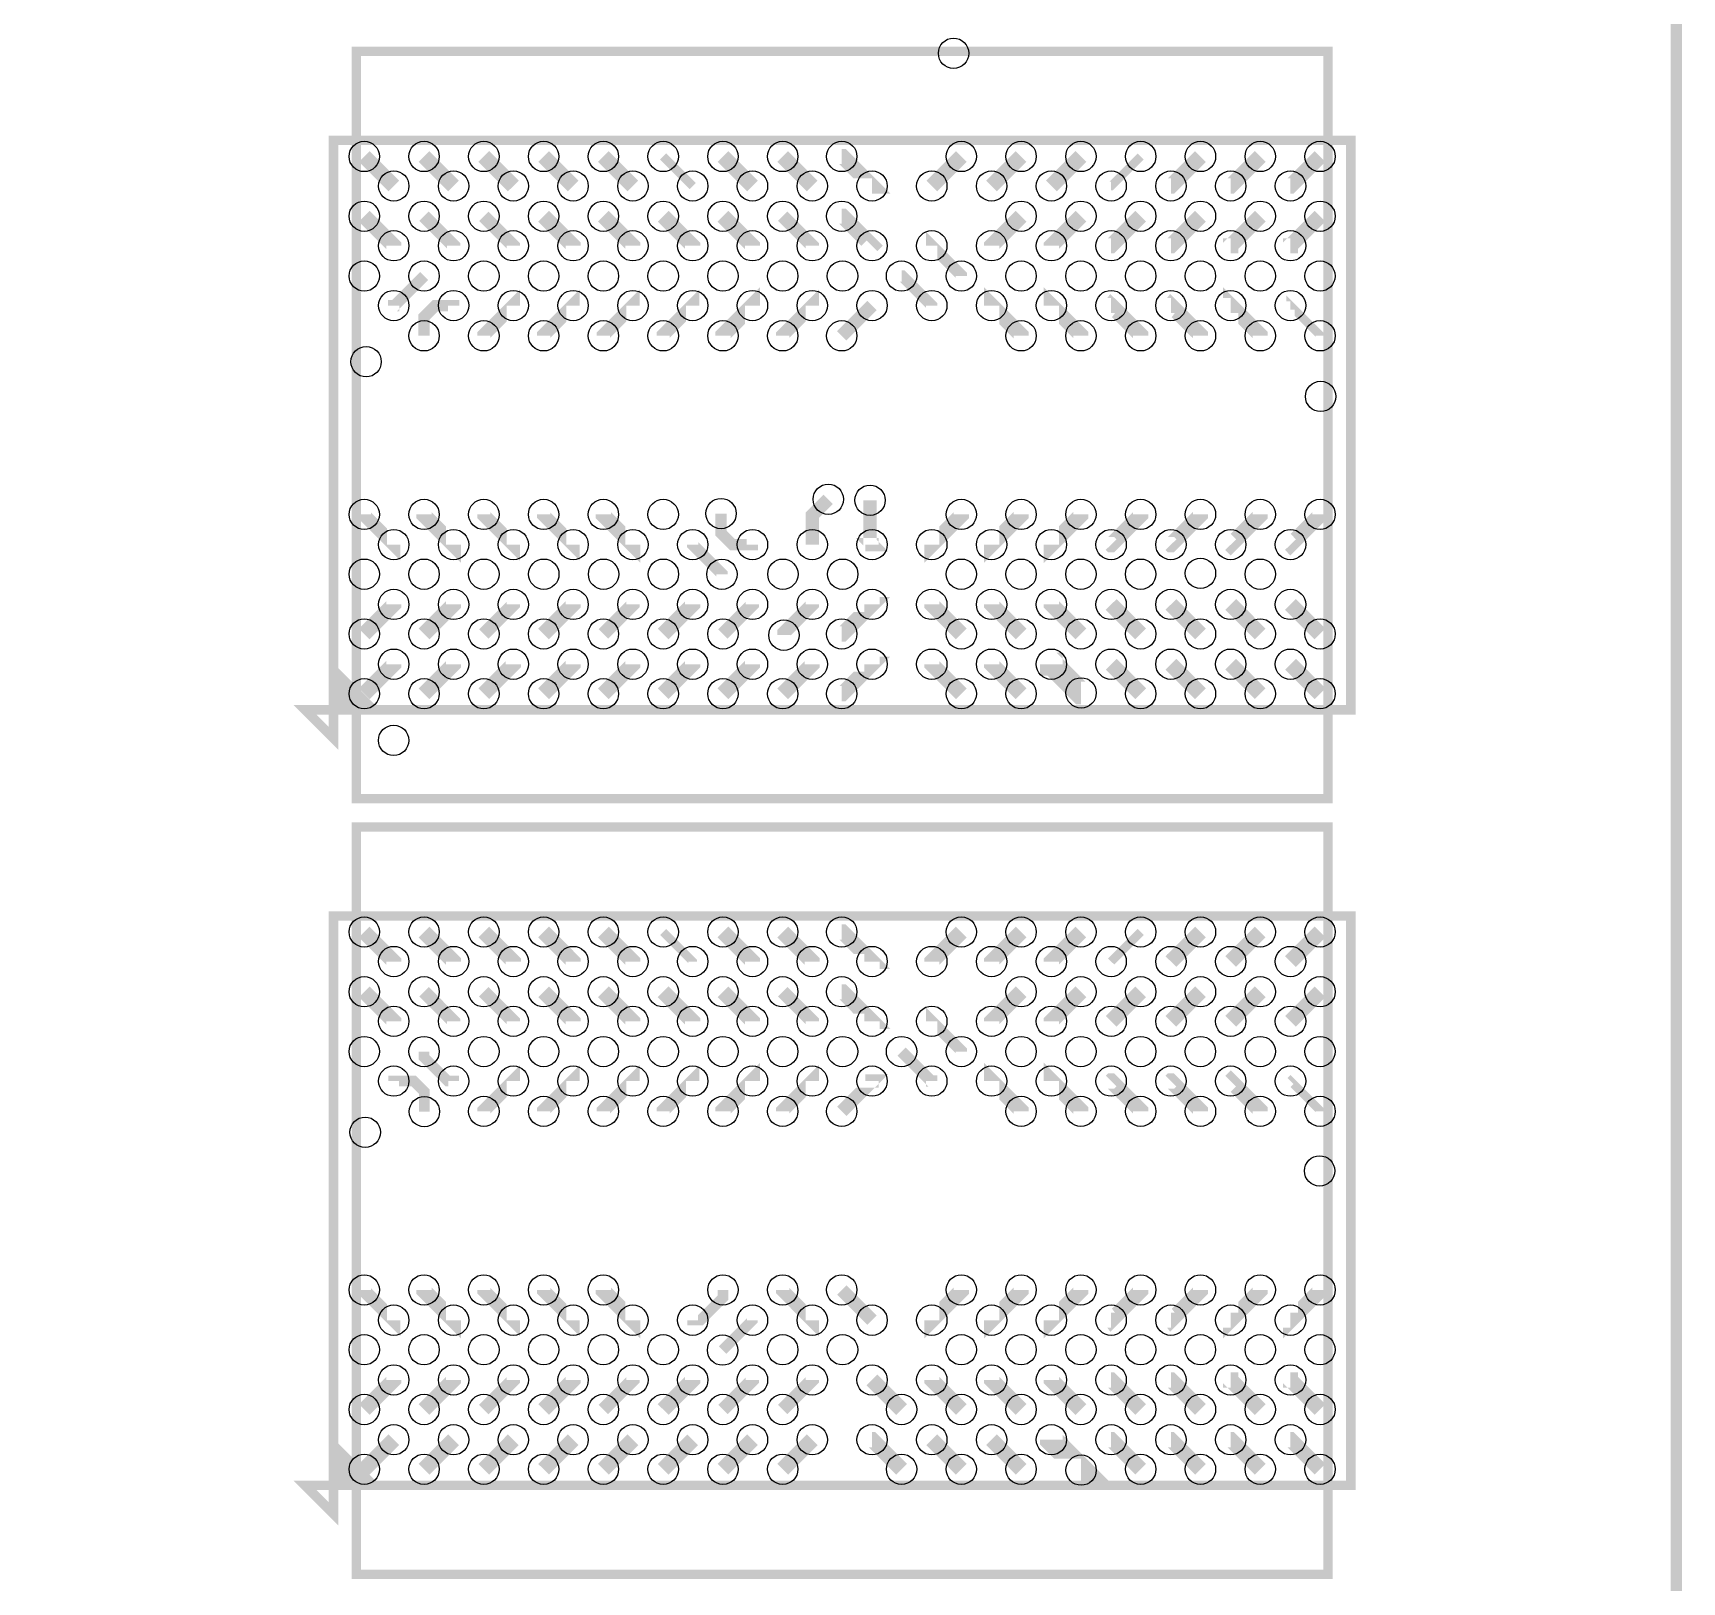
# Model space of a CAD drawing. Extents: x -17 to 168, y 0 to 127.
# Drawn here: x 93.23 to 115.3, y 47.98 to 68.71 of the extents above; entities that cross this region are included whole.
import ezdxf

# ---------------------------------------------------------------- set-up
doc = ezdxf.new("R2010")
doc.units = 0
doc.header["$MEASUREMENT"] = 0
for name, color, linetype in [('ET_TOP', 123, 'CONTINUOUS'), ('PG_SILKSCREEN_TOP', 123, 'CONTINUOUS'), ('PIN_TOP', 4, 'CONTINUOUS'), ('VC_TOP', 131, 'CONTINUOUS')]:
    doc.layers.add(name, color=color, linetype=linetype)

msp = doc.modelspace()

# ---------------------------------------------------------------- linework, layer by layer
at = {"layer": 'ET_TOP'}
for points, const_width in [([(98.058707, 66.665602), (97.663787, 67.060801)], 0.2032), ([(98.858807, 66.665602), (98.463887, 67.060801)], 0.2032), ([(99.658703, 66.665602), (99.263708, 67.060801)], 0.2032), ([(100.458803, 66.665602), (100.063808, 67.060801)], 0.2032), ([(101.258599, 66.665602), (100.863705, 67.060801)], 0.2032), ([(102.058699, 66.665602), (101.663805, 67.060801)], 0.1143), ([(102.858799, 66.665602), (102.463905, 67.060801)], 0.2032), ([(103.658695, 66.665602), (103.2637, 67.060801)], 0.2032), ([(104.458694, 66.665602), (104.458795, 66.665602), (104.0638, 67.060801), (104.053894, 67.060801)], 0.2032), ([(105.258591, 66.665602), (105.653789, 67.060801)], 0.2032), ([(106.058691, 66.665602), (106.453889, 67.060801)], 0.2032), ([(106.858791, 66.665602), (107.253989, 67.060801)], 0.2032), ([(107.658586, 66.665602), (107.658687, 66.665602), (108.053911, 67.060801)], 0.1143), ([(108.458686, 66.665602), (108.458787, 66.665602), (108.854011, 67.060801)], 0.2032), ([(109.258583, 66.665602), (109.258608, 66.665602), (109.653807, 67.060801)], 0.2032), ([(110.058683, 66.665602), (110.058708, 66.665602), (110.453907, 67.060801)], 0.2032), ([(98.058707, 65.865705), (98.058707, 65.865807), (97.663787, 66.261005)], 0.2032), ([(98.858807, 65.865705), (98.858807, 65.865807), (98.463887, 66.261005)], 0.1778), ([(99.658703, 65.865705), (99.658703, 65.865807), (99.263708, 66.261005)], 0.1778), ([(100.458803, 65.865705), (100.458803, 65.865807), (100.063808, 66.261005)], 0.2032), ([(101.258599, 65.865705), (101.258599, 65.865807), (100.863705, 66.261005)], 0.2032), ([(102.058699, 65.865705), (102.058699, 65.865807), (101.663805, 66.261005)], 0.2032), ([(102.858799, 65.865705), (102.858799, 65.865807), (102.463905, 66.261005)], 0.2032), ([(103.658695, 65.865705), (103.658695, 65.865807), (103.2637, 66.261005)], 0.1778), ([(104.458694, 65.865705), (104.458795, 65.865807), (104.0638, 66.261005), (104.053894, 66.261005)], 0.2032), ([(106.058691, 65.865705), (106.058691, 65.865807), (106.453889, 66.261005)], 0.2032), ([(106.858791, 65.865705), (106.858791, 65.865807), (107.253989, 66.261005)], 0.2032), ([(107.658586, 65.865705), (107.658611, 65.865705), (108.053911, 66.261005)], 0.2032), ([(108.458686, 65.865705), (108.458711, 65.865705), (108.854011, 66.261005)], 0.2032), ([(109.258583, 65.865705), (109.258608, 65.865705), (109.258608, 65.865807), (109.653807, 66.261005)], 0.2032), ([(110.058683, 65.865705), (110.058708, 65.865705), (110.058708, 65.865807), (110.453907, 66.261005)], 0.2032), ([(105.258591, 65.865705), (105.258591, 65.865807), (105.653789, 65.470811), (105.653789, 65.460905)], 0.1524), ([(98.058707, 65.065605), (98.058707, 65.065707), (98.068613, 65.065707), (98.463887, 65.460905)], 0.1524), ([(105.258591, 65.065605), (105.258591, 65.065707), (104.863595, 65.460905), (104.853689, 65.460905)], 0.1524), ([(98.858807, 65.065605), (98.858807, 65.065707), (98.616491, 65.065707), (98.463887, 64.913002), (98.463887, 64.660805)], 0.1524), ([(99.658703, 65.065605), (99.658703, 65.065707), (99.263708, 64.670711), (99.263708, 64.660805)], 0.1778), ([(100.458803, 65.065605), (100.458803, 65.065707), (100.063808, 64.670711), (100.063808, 64.660805)], 0.1778), ([(101.258599, 65.065605), (101.258599, 65.065707), (100.863705, 64.670711), (100.863705, 64.660805)], 0.1778), ([(102.058699, 65.065605), (102.058699, 65.065707), (101.663805, 64.670711), (101.663805, 64.660805)], 0.1778), ([(102.858799, 65.065605), (102.858799, 65.065707), (102.463905, 64.670711), (102.463905, 64.660805)], 0.2032), ([(103.658695, 65.065605), (103.658695, 65.065707), (103.2637, 64.670711), (103.2637, 64.660805)], 0.1778), ([(104.458694, 65.065605), (104.053894, 64.660805)], 0.1778), ([(106.058691, 65.065605), (106.058691, 65.065707), (106.453889, 64.670711), (106.453889, 64.660805)], 0.2032), ([(106.858791, 65.065605), (106.858791, 65.065707), (107.253989, 64.670711), (107.253989, 64.660805)], 0.2032), ([(107.658586, 65.065605), (107.658611, 65.065605), (107.658687, 65.065707), (108.053911, 64.670711), (108.053911, 64.660805)], 0.2032), ([(108.458686, 65.065605), (108.458711, 65.065605), (108.458787, 65.065707), (108.854011, 64.670711), (108.854011, 64.660805)], 0.2032), ([(109.258583, 65.065605), (109.258608, 65.065605), (109.258608, 65.065707), (109.653807, 64.670711), (109.653807, 64.660805)], 0.2032), ([(110.058683, 65.065605), (110.058708, 65.065605), (110.058708, 65.065707), (110.453907, 64.670711), (110.453907, 64.660805)], 0.1143), ([(103.658695, 61.865815), (103.658695, 62.257889), (103.8733, 62.472595)], 0.1778), ([(104.458694, 61.865815), (104.458694, 61.865789), (104.458795, 61.865789), (104.4321, 61.892409), (104.4321, 62.459895)], 0.1778), ([(98.058707, 61.865815), (98.058707, 61.865789), (97.663787, 62.260988), (97.663787, 62.270589)], 0.1778), ([(98.858807, 61.865815), (98.858807, 61.865789), (98.463887, 62.260988), (98.463887, 62.270589)], 0.2032), ([(99.658703, 61.865815), (99.658703, 61.865789), (99.263708, 62.260988), (99.263708, 62.270589)], 0.1778), ([(100.458803, 61.865815), (100.458803, 61.865789), (100.063808, 62.260988), (100.063808, 62.270589)], 0.1778), ([(101.258599, 61.865815), (101.258599, 61.865789), (100.863705, 62.260988), (100.863705, 62.270589)], 0.2032), ([(102.858799, 61.865815), (102.858799, 61.865789), (102.5906, 61.865789), (102.4382, 62.018189), (102.4382, 62.282095)], 0.1524), ([(105.258591, 61.865815), (105.258591, 61.865789), (105.653789, 62.260988), (105.653789, 62.270589)], 0.2032), ([(106.058691, 61.865815), (106.058691, 61.865789), (106.453889, 62.260988), (106.453889, 62.270589)], 0.2032), ([(106.858791, 61.865815), (106.858791, 61.865789), (107.253989, 62.260988), (107.253989, 62.270589)], 0.2032), ([(107.658586, 61.865815), (107.658611, 61.865789), (107.658687, 61.865789), (108.053911, 62.260988), (108.053911, 62.270589)], 0.2032), ([(108.458686, 61.865815), (108.458711, 61.865789), (108.458787, 61.865789), (108.854011, 62.260988), (108.854011, 62.270589)], 0.2032), ([(109.258583, 61.865815), (109.258608, 61.865789), (109.653807, 62.260988), (109.653807, 62.270589)], 0.2032), ([(110.058683, 61.865815), (110.058708, 61.865789), (110.453907, 62.260988), (110.453907, 62.270589)], 0.2032), ([(102.058699, 61.865815), (102.058699, 61.865789), (102.4509, 61.473588), (102.4509, 61.469295)], 0.1524), ([(98.058707, 61.065715), (98.058707, 61.065689), (97.663787, 60.670389)], 0.2032), ([(98.858807, 61.065715), (98.858807, 61.065689), (98.463887, 60.670389)], 0.2032), ([(99.658703, 61.065715), (99.658703, 61.065689), (99.263708, 60.670389)], 0.1778), ([(100.458803, 61.065715), (100.458803, 61.065689), (100.063808, 60.670389)], 0.2032), ([(101.258599, 61.065715), (101.258599, 61.065689), (100.863705, 60.670389)], 0.1778), ([(102.058699, 61.065715), (102.058699, 61.065689), (101.663805, 60.670389)], 0.2032), ([(102.858799, 61.065715), (102.858799, 61.065689), (102.463905, 60.670389)], 0.1778), ([(103.658695, 61.065715), (103.658695, 61.065689), (103.279702, 60.686391), (103.279702, 60.654413)], 0.1778), ([(104.458694, 61.065715), (104.458694, 61.065689), (104.458795, 61.065689), (104.0638, 60.670389), (104.053894, 60.670389)], 0.2032), ([(105.258591, 61.065715), (105.258591, 61.065689), (105.653789, 60.670389)], 0.2032), ([(106.058691, 61.065715), (106.058691, 61.065689), (106.453889, 60.670389)], 0.2032), ([(106.858791, 61.065715), (106.858791, 61.065689), (107.253989, 60.670389)], 0.2032), ([(107.658586, 61.065715), (107.658611, 61.065689), (107.658687, 61.065689), (108.053911, 60.670389)], 0.2032), ([(108.458686, 61.065715), (108.458711, 61.065689), (108.458787, 61.065689), (108.854011, 60.670389)], 0.2032), ([(109.258583, 61.065715), (109.653807, 60.670389)], 0.2032), ([(110.058683, 61.065715), (110.453907, 60.670389)], 0.2032), ([(98.058707, 60.265818), (98.058707, 60.265793), (97.663787, 59.870594)], 0.2032), ([(98.858807, 60.265818), (98.858807, 60.265793), (98.463887, 59.870594)], 0.2032), ([(99.658703, 60.265818), (99.658703, 60.265793), (99.263708, 59.870594)], 0.2032), ([(100.458803, 60.265818), (100.458803, 60.265793), (100.063808, 59.870594)], 0.2032), ([(101.258599, 60.265818), (101.258599, 60.265793), (100.863705, 59.870594)], 0.2032), ([(102.058699, 60.265818), (102.058699, 60.265793), (101.663805, 59.870594)], 0.2032), ([(102.858799, 60.265818), (102.858799, 60.265793), (102.463905, 59.870594)], 0.2032), ([(103.658695, 60.265818), (103.658695, 60.265793), (103.2637, 59.870594)], 0.2032), ([(104.458694, 60.265818), (104.458694, 60.265793), (104.458795, 60.265793), (104.0638, 59.870594), (104.053894, 59.870594)], 0.2032), ([(105.258591, 60.265818), (105.258591, 60.265793), (105.653789, 59.870594)], 0.2032), ([(106.058691, 60.265818), (106.058691, 60.265793), (106.453889, 59.870594)], 0.2032), ([(107.256605, 59.881795), (107.2515, 59.881795), (106.867503, 60.265793), (106.858791, 60.265793), (106.858791, 60.265818)], 0.3048), ([(107.658586, 60.265818), (107.658611, 60.265793), (107.658687, 60.265793), (108.053911, 59.870594)], 0.2032), ([(108.458686, 60.265818), (108.458711, 60.265793), (108.458787, 60.265793), (108.854011, 59.870594)], 0.2032), ([(109.258583, 60.265818), (109.653807, 59.870594)], 0.2032), ([(110.058683, 60.265818), (110.453907, 59.870594)], 0.2032), ([(98.058707, 56.286679), (98.058707, 56.286705), (97.663787, 56.681903)], 0.2032), ([(98.858807, 56.286679), (98.858807, 56.286705), (98.463887, 56.681903)], 0.2032), ([(99.658703, 56.286679), (99.658703, 56.286705), (99.263708, 56.681903)], 0.2032), ([(100.458803, 56.286679), (100.458803, 56.286705), (100.063808, 56.681903)], 0.2032), ([(101.258599, 56.286679), (101.258599, 56.286705), (100.863705, 56.681903)], 0.2032), ([(102.058699, 56.286679), (102.058699, 56.286705), (101.663805, 56.681903)], 0.1143), ([(102.858799, 56.286679), (102.858799, 56.286705), (102.463905, 56.681903)], 0.2032), ([(103.658695, 56.286679), (103.658695, 56.286705), (103.2637, 56.681903)], 0.2032), ([(104.458694, 56.286679), (104.458694, 56.286705), (104.458795, 56.286705), (104.0638, 56.681903), (104.053894, 56.681903)], 0.2032), ([(105.258591, 56.286679), (105.258591, 56.286705), (105.653789, 56.681903)], 0.2032), ([(106.058691, 56.286679), (106.058691, 56.286705), (106.453889, 56.681903)], 0.2032), ([(106.858791, 56.286679), (106.858791, 56.286705), (107.253989, 56.681903)], 0.2032), ([(107.658586, 56.286679), (107.658611, 56.286705), (107.658687, 56.286705), (108.053911, 56.681903)], 0.1143), ([(108.458686, 56.286679), (108.458711, 56.286705), (108.458787, 56.286705), (108.854011, 56.681903)], 0.2032), ([(109.258583, 56.286679), (109.653807, 56.681903)], 0.2032), ([(110.058683, 56.286679), (110.453907, 56.681903)], 0.2032), ([(98.058707, 55.486783), (98.058707, 55.486808), (97.663787, 55.882007)], 0.2032), ([(98.858807, 55.486783), (98.858807, 55.486808), (98.463887, 55.882007)], 0.1778), ([(99.658703, 55.486783), (99.658703, 55.486808), (99.263708, 55.882007)], 0.1778), ([(100.458803, 55.486783), (100.458803, 55.486808), (100.063808, 55.882007)], 0.2032), ([(101.258599, 55.486783), (101.258599, 55.486808), (100.863705, 55.882007)], 0.2032), ([(102.058699, 55.486783), (102.058699, 55.486808), (101.663805, 55.882007)], 0.2032), ([(102.858799, 55.486783), (102.858799, 55.486808), (102.463905, 55.882007)], 0.2032), ([(103.658695, 55.486783), (103.658695, 55.486808), (103.2637, 55.882007)], 0.1778), ([(104.458694, 55.486783), (104.458694, 55.486808), (104.458795, 55.486808), (104.0638, 55.882007), (104.053894, 55.882007)], 0.2032), ([(106.058691, 55.486783), (106.058691, 55.486808), (106.453889, 55.882007)], 0.2032), ([(106.858791, 55.486783), (106.858791, 55.486808), (107.253989, 55.882007)], 0.2032), ([(107.658586, 55.486783), (107.658611, 55.486808), (107.658687, 55.486808), (108.053911, 55.882007)], 0.2032), ([(108.458686, 55.486783), (108.458711, 55.486808), (108.458787, 55.486808), (108.854011, 55.882007)], 0.2032), ([(109.258583, 55.486783), (109.653807, 55.882007)], 0.2032), ([(110.058683, 55.486783), (110.453907, 55.882007)], 0.2032), ([(105.258591, 55.486783), (105.258591, 55.486808), (105.653789, 55.091813), (105.653789, 55.081907)], 0.1524), ([(98.858807, 54.686683), (98.858807, 54.686708), (98.781387, 54.686708), (98.463887, 55.004208), (98.463887, 55.081907)], 0.142189), ([(105.258591, 54.686683), (105.258591, 54.686708), (105.248989, 54.686708), (104.853689, 55.081907)], 0.1524), ([(98.058707, 54.686683), (98.058707, 54.686708), (98.325711, 54.686708), (98.467901, 54.544493), (98.467901, 54.277793)], 0.142189), ([(99.658703, 54.686683), (99.658703, 54.686708), (99.263708, 54.291713), (99.263708, 54.281807)], 0.1778), ([(100.458803, 54.686683), (100.458803, 54.686708), (100.063808, 54.291713), (100.063808, 54.281807)], 0.1778), ([(101.258599, 54.686683), (101.258599, 54.686708), (100.863705, 54.291713), (100.863705, 54.281807)], 0.1778), ([(102.058699, 54.686683), (102.058699, 54.686708), (101.663805, 54.291713), (101.663805, 54.281807)], 0.1778), ([(102.858799, 54.686683), (102.858799, 54.686708), (102.463905, 54.291713), (102.463905, 54.281807)], 0.2032), ([(103.658695, 54.686683), (103.658695, 54.686708), (103.2637, 54.291713), (103.2637, 54.281807)], 0.1778), ([(104.458694, 54.686683), (104.458694, 54.686708), (104.458795, 54.686708), (104.053894, 54.281807)], 0.1778), ([(106.058691, 54.686683), (106.058691, 54.686708), (106.453889, 54.291713), (106.453889, 54.281807)], 0.2032), ([(106.858791, 54.686683), (106.858791, 54.686708), (107.253989, 54.291713), (107.253989, 54.281807)], 0.2032), ([(107.658586, 54.686683), (107.658611, 54.686708), (107.658687, 54.686708), (108.053911, 54.291713), (108.053911, 54.281807)], 0.2032), ([(108.458686, 54.686683), (108.458711, 54.686708), (108.458787, 54.686708), (108.854011, 54.291713), (108.854011, 54.281807)], 0.2032), ([(109.258583, 54.686683), (109.258608, 54.686708), (109.653807, 54.291713), (109.653807, 54.281807)], 0.2032), ([(110.058683, 54.686683), (110.058708, 54.686708), (110.453907, 54.291713), (110.453907, 54.281807)], 0.1143), ([(98.058707, 51.486892), (98.058707, 51.486791), (97.663787, 51.881989), (97.663787, 51.891692)], 0.1778), ([(98.858807, 51.486892), (98.858807, 51.486791), (98.463887, 51.881989), (98.463887, 51.891692)], 0.2032), ([(99.658703, 51.486892), (99.658703, 51.486791), (99.263708, 51.881989), (99.263708, 51.891692)], 0.1778), ([(100.458803, 51.486892), (100.458803, 51.486791), (100.063808, 51.881989), (100.063808, 51.891692)], 0.1778), ([(101.258599, 51.486892), (101.258599, 51.486791), (100.863705, 51.881989), (100.863705, 51.891692)], 0.2032), ([(102.058699, 51.486892), (102.058699, 51.486791), (102.163905, 51.486791), (102.4636, 51.786511), (102.4636, 51.891692)], 0.142189), ([(103.658695, 51.486892), (103.658695, 51.486791), (103.2637, 51.881989), (103.2637, 51.891692)], 0.1778), ([(104.458694, 51.486892), (104.053894, 51.891692)], 0.1778), ([(105.258591, 51.486892), (105.258591, 51.486791), (105.653789, 51.881989), (105.653789, 51.891692)], 0.2032), ([(106.058691, 51.486892), (106.058691, 51.486791), (106.453889, 51.881989), (106.453889, 51.891692)], 0.2032), ([(106.858791, 51.486892), (106.858791, 51.486791), (107.253989, 51.881989), (107.253989, 51.891692)], 0.2032), ([(107.658586, 51.486892), (107.658611, 51.486892), (107.658687, 51.486791), (108.053911, 51.881989), (108.053911, 51.891692)], 0.2032), ([(108.458686, 51.486892), (108.458711, 51.486892), (108.458787, 51.486791), (108.854011, 51.881989), (108.854011, 51.891692)], 0.2032), ([(109.258583, 51.486892), (109.258608, 51.486892), (109.258608, 51.486791), (109.653807, 51.881989), (109.653807, 51.891692)], 0.2032), ([(110.058683, 51.486892), (110.058708, 51.486892), (110.058708, 51.486791), (110.453907, 51.881989), (110.453907, 51.891692)], 0.2032), ([(102.858799, 51.486892), (102.858799, 51.486791), (102.458495, 51.086512)], 0.142189), ([(98.058707, 50.686792), (98.058707, 50.686691), (97.663787, 50.291492)], 0.2032), ([(98.858807, 50.686792), (98.858807, 50.686691), (98.463887, 50.291492)], 0.2032), ([(99.658703, 50.686792), (99.658703, 50.686691), (99.263708, 50.291492)], 0.1778), ([(100.458803, 50.686792), (100.458803, 50.686691), (100.063808, 50.291492)], 0.2032), ([(101.258599, 50.686792), (101.258599, 50.686691), (100.863705, 50.291492)], 0.1778), ([(102.058699, 50.686792), (102.058699, 50.686691), (101.663805, 50.291492)], 0.2032), ([(102.858799, 50.686792), (102.858799, 50.686691), (102.463905, 50.291492)], 0.1778), ([(103.658695, 50.686792), (103.658695, 50.686691), (103.2637, 50.291492)], 0.1778), ([(104.458694, 50.686792), (104.853994, 50.291492)], 0.2032), ([(105.258591, 50.686792), (105.258591, 50.686691), (105.653789, 50.291492)], 0.2032), ([(106.058691, 50.686792), (106.058691, 50.686691), (106.453889, 50.291492)], 0.2032), ([(106.858791, 50.686792), (106.858791, 50.686691), (107.253989, 50.291492)], 0.2032), ([(107.658586, 50.686792), (107.658611, 50.686792), (108.053911, 50.291492)], 0.2032), ([(108.458686, 50.686792), (108.458711, 50.686792), (108.854011, 50.291492)], 0.2032), ([(109.258583, 50.686792), (109.258608, 50.686792), (109.258608, 50.686691), (109.653807, 50.291492)], 0.2032), ([(110.058683, 50.686792), (110.058708, 50.686792), (110.058708, 50.686691), (110.453907, 50.291492)], 0.2032), ([(98.058707, 49.886895), (97.663787, 49.491595)], 0.2032), ([(98.858807, 49.886895), (98.463887, 49.491595)], 0.2032), ([(99.658703, 49.886895), (99.263708, 49.491595)], 0.2032), ([(100.458803, 49.886895), (100.063808, 49.491595)], 0.2032), ([(101.258599, 49.886895), (100.863705, 49.491595)], 0.2032), ([(102.058699, 49.886895), (101.663805, 49.491595)], 0.2032), ([(102.858799, 49.886895), (102.463905, 49.491595)], 0.2032), ([(103.658695, 49.886895), (103.2637, 49.491595)], 0.2032), ([(104.458694, 49.886895), (104.458795, 49.886895), (104.853994, 49.491595)], 0.2032), ([(105.258591, 49.886895), (105.653789, 49.491595)], 0.2032), ([(106.058691, 49.886895), (106.453889, 49.491595)], 0.2032), ([(107.256605, 49.480495), (107.2642, 49.480495), (106.858791, 49.885905), (106.858791, 49.886895)], 0.3048), ([(107.658586, 49.886895), (107.658687, 49.886895), (108.053911, 49.491595)], 0.2032), ([(108.458686, 49.886895), (108.458787, 49.886895), (108.854011, 49.491595)], 0.2032), ([(109.258583, 49.886895), (109.258608, 49.886895), (109.653807, 49.491595)], 0.2032), ([(110.058683, 49.886895), (110.058708, 49.886895), (110.453907, 49.491595)], 0.2032)]:
    msp.add_lwpolyline(points, dxfattribs=dict(at, const_width=const_width))
at = {"layer": 'PG_SILKSCREEN_TOP'}
for points, const_width in [([(115.221995, 88.11641), (35.222205, 88.11641), (35.222205, 28.116505), (115.221995, 28.116505), (115.221995, 55.131995)], 0.1524), ([(115.221995, 52.820595), (115.221995, 88.11641)], 0.1524), ([(97.759495, 59.68111), (97.276895, 60.16371), (97.276895, 60.03671), (97.607095, 59.70651), (97.505495, 59.70651), (97.302295, 59.90971), (97.251495, 59.85891), (97.251495, 59.65571), (97.403895, 59.65571), (97.403895, 59.68111), (97.276895, 59.80811)], 0.127), ([(97.759495, 49.302187), (97.276895, 49.784787), (97.276895, 49.657787), (97.607095, 49.327587), (97.505495, 49.327587), (97.302295, 49.530787), (97.251495, 49.479987), (97.251495, 49.276787), (97.403895, 49.276787), (97.403895, 49.302187), (97.276895, 49.429187)], 0.127)]:
    msp.add_lwpolyline(points, dxfattribs=dict(at, const_width=const_width))
for points, const_width in [([(97.558606, 68.4657), (97.558606, 58.465695), (110.558809, 58.465695), (110.558809, 68.4657)], 0.124993), ([(97.251495, 67.27571), (97.251495, 59.65571), (110.865895, 59.65571), (110.865895, 67.27571)], 0.127), ([(97.251495, 59.65571), (96.870495, 59.65571), (97.251495, 59.27471)], 0.127), ([(97.558606, 58.086803), (97.558606, 48.086797), (110.558809, 48.086797), (110.558809, 58.086803)], 0.124993), ([(97.251495, 56.896787), (97.251495, 49.276787), (110.865895, 49.276787), (110.865895, 56.896787)], 0.127), ([(97.251495, 49.276787), (96.870495, 49.276787), (97.251495, 48.895787)], 0.127)]:
    msp.add_lwpolyline(points, close=True, dxfattribs=dict(at, const_width=const_width))
at = {"layer": 'PIN_TOP'}
for centre in [(98.058707, 66.665602), (98.858807, 66.665602), (99.658703, 66.665602), (100.458803, 66.665602), (101.258599, 66.665602), (102.058699, 66.665602), (102.858799, 66.665602), (103.658695, 66.665602), (104.458694, 66.665602), (105.258591, 66.665602), (106.058691, 66.665602), (106.858791, 66.665602), (107.658586, 66.665602), (108.458686, 66.665602), (109.258583, 66.665602), (110.058683, 66.665602), (98.058707, 65.865705), (98.858807, 65.865705), (99.658703, 65.865705), (100.458803, 65.865705), (101.258599, 65.865705), (102.058699, 65.865705), (102.858799, 65.865705), (103.658695, 65.865705), (104.458694, 65.865705), (105.258591, 65.865705), (106.058691, 65.865705), (106.858791, 65.865705), (107.658586, 65.865705), (108.458686, 65.865705), (109.258583, 65.865705), (110.058683, 65.865705), (98.058707, 65.065605), (98.858807, 65.065605), (99.658703, 65.065605), (100.458803, 65.065605), (101.258599, 65.065605), (102.058699, 65.065605), (102.858799, 65.065605), (103.658695, 65.065605), (104.458694, 65.065605), (105.258591, 65.065605), (106.058691, 65.065605), (106.858791, 65.065605), (107.658586, 65.065605), (108.458686, 65.065605), (109.258583, 65.065605), (110.058683, 65.065605), (98.058707, 61.865815), (98.858807, 61.865815), (99.658703, 61.865815), (100.458803, 61.865815), (101.258599, 61.865815), (102.058699, 61.865815), (102.858799, 61.865815), (103.658695, 61.865815), (104.458694, 61.865815), (105.258591, 61.865815), (106.058691, 61.865815), (106.858791, 61.865815), (107.658586, 61.865815), (108.458686, 61.865815), (109.258583, 61.865815), (110.058683, 61.865815), (98.058707, 61.065715), (98.858807, 61.065715), (99.658703, 61.065715), (100.458803, 61.065715), (101.258599, 61.065715), (102.058699, 61.065715), (102.858799, 61.065715), (103.658695, 61.065715), (104.458694, 61.065715), (105.258591, 61.065715), (106.058691, 61.065715), (106.858791, 61.065715), (107.658586, 61.065715), (108.458686, 61.065715), (109.258583, 61.065715), (110.058683, 61.065715), (98.058707, 60.265818), (98.858807, 60.265818), (99.658703, 60.265818), (100.458803, 60.265818), (101.258599, 60.265818), (102.058699, 60.265818), (102.858799, 60.265818), (103.658695, 60.265818), (104.458694, 60.265818), (105.258591, 60.265818), (106.058691, 60.265818), (106.858791, 60.265818), (107.658586, 60.265818), (108.458686, 60.265818), (109.258583, 60.265818), (110.058683, 60.265818), (98.058707, 56.286679), (98.858807, 56.286679), (99.658703, 56.286679), (100.458803, 56.286679), (101.258599, 56.286679), (102.058699, 56.286679), (102.858799, 56.286679), (103.658695, 56.286679), (104.458694, 56.286679), (105.258591, 56.286679), (106.058691, 56.286679), (106.858791, 56.286679), (107.658586, 56.286679), (108.458686, 56.286679), (109.258583, 56.286679), (110.058683, 56.286679), (98.058707, 55.486783), (98.858807, 55.486783), (99.658703, 55.486783), (100.458803, 55.486783), (101.258599, 55.486783), (102.058699, 55.486783), (102.858799, 55.486783), (103.658695, 55.486783), (104.458694, 55.486783), (105.258591, 55.486783), (106.058691, 55.486783), (106.858791, 55.486783), (107.658586, 55.486783), (108.458686, 55.486783), (109.258583, 55.486783), (110.058683, 55.486783), (98.058707, 54.686683), (98.858807, 54.686683), (99.658703, 54.686683), (100.458803, 54.686683), (101.258599, 54.686683), (102.058699, 54.686683), (102.858799, 54.686683), (103.658695, 54.686683), (104.458694, 54.686683), (105.258591, 54.686683), (106.058691, 54.686683), (106.858791, 54.686683), (107.658586, 54.686683), (108.458686, 54.686683), (109.258583, 54.686683), (110.058683, 54.686683), (98.058707, 51.486892), (98.858807, 51.486892), (99.658703, 51.486892), (100.458803, 51.486892), (101.258599, 51.486892), (102.058699, 51.486892), (102.858799, 51.486892), (103.658695, 51.486892), (104.458694, 51.486892), (105.258591, 51.486892), (106.058691, 51.486892), (106.858791, 51.486892), (107.658586, 51.486892), (108.458686, 51.486892), (109.258583, 51.486892), (110.058683, 51.486892), (98.058707, 50.686792), (98.858807, 50.686792), (99.658703, 50.686792), (100.458803, 50.686792), (101.258599, 50.686792), (102.058699, 50.686792), (102.858799, 50.686792), (103.658695, 50.686792), (104.458694, 50.686792), (105.258591, 50.686792), (106.058691, 50.686792), (106.858791, 50.686792), (107.658586, 50.686792), (108.458686, 50.686792), (109.258583, 50.686792), (110.058683, 50.686792), (98.058707, 49.886895), (98.858807, 49.886895), (99.658703, 49.886895), (100.458803, 49.886895), (101.258599, 49.886895), (102.058699, 49.886895), (102.858799, 49.886895), (103.658695, 49.886895), (104.458694, 49.886895), (105.258591, 49.886895), (106.058691, 49.886895), (106.858791, 49.886895), (107.658586, 49.886895), (108.458686, 49.886895), (109.258583, 49.886895), (110.058683, 49.886895)]:
    msp.add_circle(centre, 0.2032, dxfattribs=at)
at = {"layer": 'VC_TOP'}
for centre in [(105.5497, 68.441595), (97.663787, 67.060801), (98.463887, 67.060801), (99.263708, 67.060801), (100.063808, 67.060801), (100.863705, 67.060801), (101.663805, 67.060801), (102.463905, 67.060801), (103.2637, 67.060801), (104.053894, 67.060801), (105.653789, 67.060801), (106.453889, 67.060801), (107.253989, 67.060801), (108.053911, 67.060801), (108.854011, 67.060801), (109.653807, 67.060801), (110.453907, 67.060801), (97.663787, 66.261005), (98.463887, 66.261005), (99.263708, 66.261005), (100.063808, 66.261005), (100.863705, 66.261005), (101.663805, 66.261005), (102.463905, 66.261005), (103.2637, 66.261005), (104.053894, 66.261005), (106.453889, 66.261005), (107.253989, 66.261005), (108.053911, 66.261005), (108.854011, 66.261005), (109.653807, 66.261005), (110.453907, 66.261005), (97.663787, 65.460905), (98.463887, 65.460905), (99.263708, 65.460905), (100.063808, 65.460905), (100.863705, 65.460905), (101.663805, 65.460905), (102.4636, 65.460905), (103.2637, 65.460905), (104.063495, 65.460905), (104.853689, 65.460905), (105.653789, 65.460905), (106.453889, 65.460905), (107.253811, 65.460905), (108.053911, 65.460905), (108.853707, 65.460905), (109.653807, 65.460905), (110.453703, 65.460905), (98.463887, 64.660805), (99.263708, 64.660805), (100.063808, 64.660805), (100.863705, 64.660805), (101.663805, 64.660805), (102.463905, 64.660805), (103.2637, 64.660805), (104.053894, 64.660805), (106.453889, 64.660805), (107.253989, 64.660805), (108.053911, 64.660805), (108.854011, 64.660805), (109.653807, 64.660805), (110.453907, 64.660805), (97.6884, 64.314095), (110.462289, 63.849504), (103.8733, 62.472595), (97.663787, 62.270589), (98.463887, 62.270589), (99.263708, 62.270589), (100.063808, 62.270589), (100.863705, 62.270589), (101.663805, 62.270589), (102.4382, 62.282095), (104.4321, 62.459895), (105.653789, 62.270589), (106.453889, 62.270589), (107.253989, 62.270589), (108.053911, 62.270589), (108.854011, 62.270589), (109.653807, 62.270589), (110.453907, 62.270589), (97.663787, 61.470489), (98.463887, 61.470489), (99.263708, 61.470489), (100.066297, 61.470489), (100.866194, 61.470489), (101.666294, 61.470489), (102.4509, 61.469295), (103.266189, 61.470489), (104.066111, 61.470489), (105.653789, 61.470489), (106.453711, 61.470489), (107.253811, 61.470489), (108.053607, 61.470489), (108.854011, 61.481995), (109.653603, 61.470489), (97.663787, 60.670389), (98.463887, 60.670389), (99.263708, 60.670389), (100.063808, 60.670389), (100.863705, 60.670389), (101.663805, 60.670389), (102.463905, 60.670389), (103.279702, 60.654413), (104.053894, 60.670389), (105.653789, 60.670389), (106.453889, 60.670389), (107.253989, 60.670389), (108.053911, 60.670389), (108.854011, 60.670389), (109.653807, 60.670389), (110.453907, 60.670389), (97.663787, 59.870594), (98.463887, 59.870594), (99.263708, 59.870594), (100.063808, 59.870594), (100.863705, 59.870594), (101.663805, 59.870594), (102.463905, 59.870594), (103.2637, 59.870594), (104.053894, 59.870594), (105.653789, 59.870594), (106.453889, 59.870594), (107.256605, 59.881795), (108.053911, 59.870594), (108.854011, 59.870594), (109.653807, 59.870594), (110.453907, 59.870594), (98.0567, 59.246795), (97.663787, 56.681903), (98.463887, 56.681903), (99.263708, 56.681903), (100.063808, 56.681903), (100.863705, 56.681903), (101.663805, 56.681903), (102.463905, 56.681903), (103.2637, 56.681903), (104.053894, 56.681903), (105.653789, 56.681903), (106.453889, 56.681903), (107.253989, 56.681903), (108.053911, 56.681903), (108.854011, 56.681903), (109.653807, 56.681903), (110.453907, 56.681903), (97.663787, 55.882007), (98.463887, 55.882007), (99.263708, 55.882007), (100.063808, 55.882007), (100.863705, 55.882007), (101.663805, 55.882007), (102.463905, 55.882007), (103.2637, 55.882007), (104.053894, 55.882007), (106.453889, 55.882007), (107.253989, 55.882007), (108.053911, 55.882007), (108.854011, 55.882007), (109.653807, 55.882007), (110.453907, 55.882007), (97.663787, 55.081907), (98.463887, 55.081907), (99.263708, 55.081907), (100.063808, 55.081907), (100.863705, 55.081907), (101.663805, 55.081907), (102.4636, 55.081907), (103.2637, 55.081907), (104.0638, 55.081907), (104.853689, 55.081907), (105.653789, 55.081907), (106.453889, 55.081907), (107.253811, 55.081907), (108.053911, 55.081907), (108.853707, 55.081907), (109.653807, 55.081907), (110.453703, 55.081907), (98.467901, 54.277793), (99.263708, 54.281807), (100.063808, 54.281807), (100.863705, 54.281807), (101.663805, 54.281807), (102.463905, 54.281807), (103.2637, 54.281807), (104.053894, 54.281807), (106.453889, 54.281807), (107.253989, 54.281807), (108.053911, 54.281807), (108.854011, 54.281807), (109.653807, 54.281807), (110.453907, 54.281807), (97.6757, 54.001695), (110.448293, 53.484501), (97.663787, 51.891692), (98.463887, 51.891692), (99.263708, 51.891692), (100.063808, 51.891692), (100.863705, 51.891692), (102.4636, 51.891692), (103.2637, 51.891692), (104.053894, 51.891692), (105.653789, 51.891692), (106.453889, 51.891692), (107.253989, 51.891692), (108.053911, 51.891692), (108.854011, 51.891692), (109.653807, 51.891692), (110.453907, 51.891692), (97.663787, 51.091592), (98.463887, 51.091592), (99.263708, 51.091592), (100.063808, 51.091592), (100.863705, 51.091592), (101.663805, 51.091592), (102.458495, 51.086512), (103.2637, 51.091592), (104.063495, 51.091592), (105.653789, 51.091592), (106.453711, 51.091592), (107.253811, 51.091592), (108.053607, 51.091592), (108.853707, 51.091592), (109.653603, 51.091592), (110.453703, 51.091592), (97.663787, 50.291492), (98.463887, 50.291492), (99.263708, 50.291492), (100.063808, 50.291492), (100.863705, 50.291492), (101.663805, 50.291492), (102.463905, 50.291492), (103.2637, 50.291492), (104.853994, 50.291492), (105.653789, 50.291492), (106.453889, 50.291492), (107.253989, 50.291492), (108.053911, 50.291492), (108.854011, 50.291492), (109.653807, 50.291492), (110.453907, 50.291492), (97.663787, 49.491595), (98.463887, 49.491595), (99.263708, 49.491595), (100.063808, 49.491595), (100.863705, 49.491595), (101.663805, 49.491595), (102.463905, 49.491595), (103.2637, 49.491595), (104.853994, 49.491595), (105.653789, 49.491595), (106.453889, 49.491595), (107.256605, 49.480495), (108.053911, 49.491595), (108.854011, 49.491595), (109.653807, 49.491595), (110.453907, 49.491595)]:
    msp.add_circle(centre, 0.2032, dxfattribs=at)

doc.saveas('drawing.dxf')
